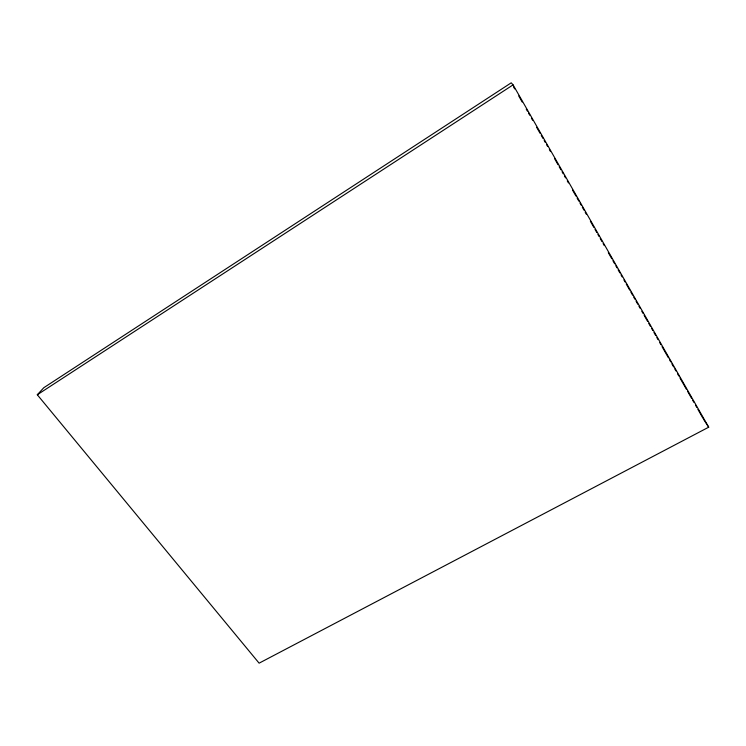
<?xml version="1.0" encoding="UTF-8"?>
<svg xmlns="http://www.w3.org/2000/svg" width="746" height="746" viewBox="0 0 746 746"><rect width="100%" height="100%" fill="white"/><g stroke="black" fill="none" stroke-linecap="round" stroke-linejoin="round"><path stroke-width="1.12" d="M37.3 394.765L43.781 387.724L511.215 82.834L513.08 84.867L708.7 427.188L259.114 663.166L37.3 394.765L513.08 84.867M703.664 419.466L708.7 427.188M513.528 86.872L514.684 88.895M518.731 95.973L522.2 102.043M526.247 109.112L527.403 111.135M528.56 113.159L529.716 115.182M531.441 118.213L532.597 120.237M536.644 127.314L540.113 133.375M541.27 135.399L543.004 138.43M544.16 140.453L545.317 142.477M546.473 144.5L547.629 146.524M549.364 149.554L550.52 151.578M554.567 158.646L558.027 164.717M559.183 166.74L560.917 169.771M562.074 171.794L563.23 173.818M564.386 175.832L565.543 177.856M567.277 180.886L568.433 182.91M572.48 189.988L575.949 196.058M577.106 198.072L578.84 201.112M579.987 203.126L581.143 205.15M582.3 207.174L584.034 210.204M585.19 212.228L586.347 214.251M590.394 221.329L593.863 227.39M595.019 229.414L596.753 232.444M597.91 234.468L599.066 236.491M600.222 238.515L601.957 241.545M603.113 243.569L604.269 245.593M608.307 252.661L611.776 258.731M612.932 260.755L614.667 263.786M615.823 265.809L616.979 267.833M618.136 269.847L619.87 272.887M621.026 274.91L622.183 276.925M623.917 279.964L625.073 281.979M626.23 284.002L629.689 290.073M630.846 292.087L632.58 295.127M633.736 297.15L634.893 299.165M636.049 301.188L637.783 304.219M638.94 306.242L640.096 308.266M641.83 311.296L642.987 313.32M644.143 315.344L647.612 321.405M648.768 323.428L650.503 326.459M651.659 328.482L652.815 330.506M653.962 332.53L655.697 335.56M656.853 337.584L658.009 339.607M659.744 342.638L660.9 344.661M662.056 346.685L668.416 357.8M669.572 359.824L670.729 361.847M671.885 363.871L673.619 366.901M674.776 368.925L675.932 370.939M677.657 373.979L678.813 375.993M679.97 378.017L686.329 389.142M687.486 391.165L691.533 398.233M692.689 400.257L693.845 402.28M695.58 405.311L696.736 407.335M697.892 409.358L703.086 418.459"/></g></svg>
